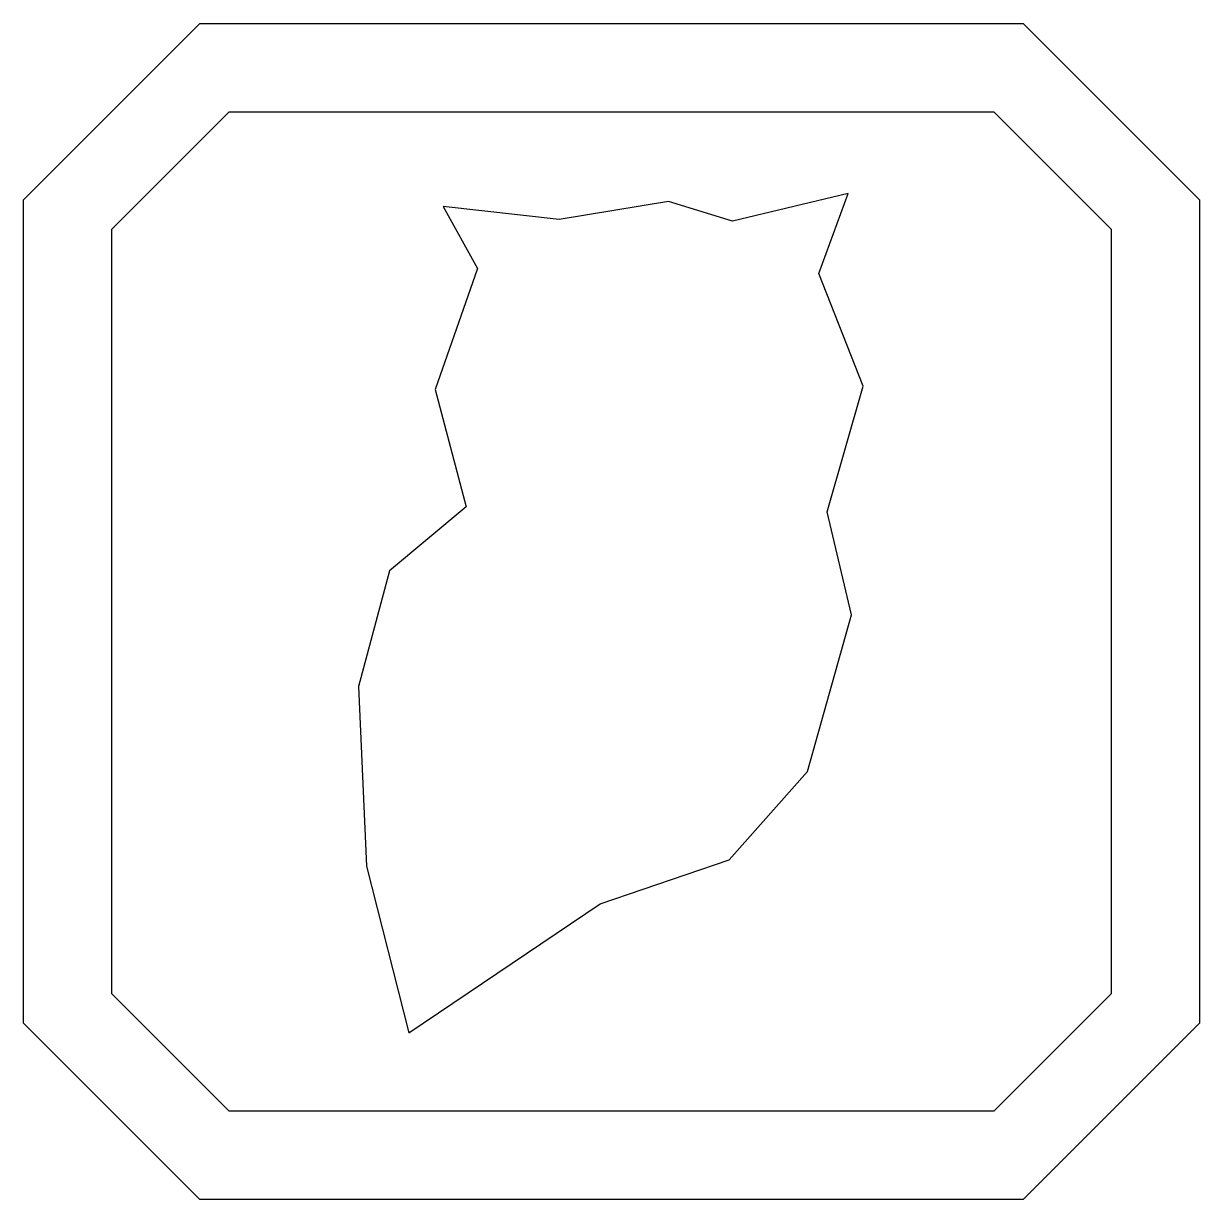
# Model space of a CAD drawing. Header units: millimetres. Extents: x 0.9 to 8.1, y 0.9 to 8.1.
import ezdxf

# ---------------------------------------------------------------- set-up
doc = ezdxf.new("R2010")
doc.units = ezdxf.units.MM

msp = doc.modelspace()

# ---------------------------------------------------------------- linework, layer by layer
for points in [[(1.98, 8.1), (7.02, 8.1), (8.1, 7.02), (8.1, 1.98), (7.02, 0.9), (1.98, 0.9), (0.9, 1.98), (0.9, 7.02)], [(2.16, 7.56), (6.84, 7.56), (7.56, 6.84), (7.56, 2.16), (6.84, 1.44), (2.16, 1.44), (1.44, 2.16), (1.44, 6.84)], [(5.95, 7.06), (5.24, 6.89), (4.85, 7.01), (4.18, 6.9), (3.47, 6.98), (3.68, 6.6), (3.42, 5.86), (3.61, 5.14), (3.14, 4.75), (2.95, 4.04), (3, 2.94), (3.26, 1.92), (4.43, 2.71), (5.22, 2.98), (5.7, 3.52), (5.97, 4.48), (5.82, 5.11), (6.04, 5.88), (5.77, 6.57)]]:
    msp.add_lwpolyline(points, close=True)

doc.saveas('drawing.dxf')
